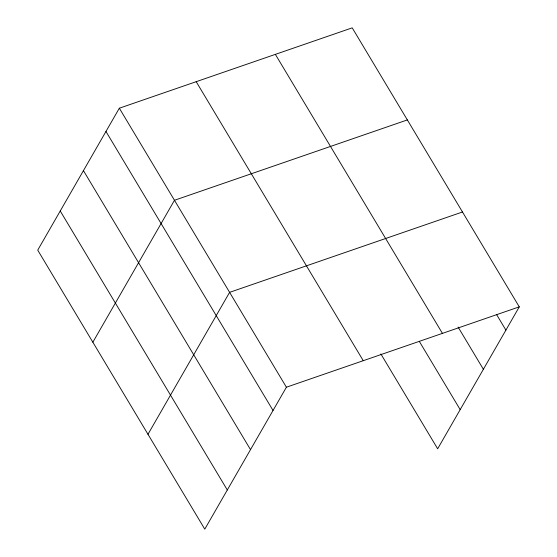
<?xml version="1.0" encoding="UTF-8"?>
<svg xmlns="http://www.w3.org/2000/svg" width="557" height="557" viewBox="0 0 557 557"><rect width="100%" height="100%" fill="white"/><g stroke="black" fill="none" stroke-linecap="round" stroke-linejoin="round"><path stroke-width="0.84" d="M119.337 108.204L37.723 250.142L204.781 529.15L286.402 387.212L519.277 306.858L352.219 27.85L119.337 108.204L286.402 387.212M92.852 342.214L174.473 200.276L407.348 119.922M147.981 434.286L229.602 292.348L462.477 211.994M519.277 306.858L437.663 448.796L380.856 353.932M496.586 314.552L505.902 330.113M458.091 327.036L483.385 369.277M275.367 54.37L442.432 333.371M419.351 341.448L460.179 409.632M196.189 81.684L363.255 360.692M105.962 131.466L273.027 410.467M83.446 170.63L250.511 449.631M60.24 210.978L227.305 489.986"/></g></svg>
